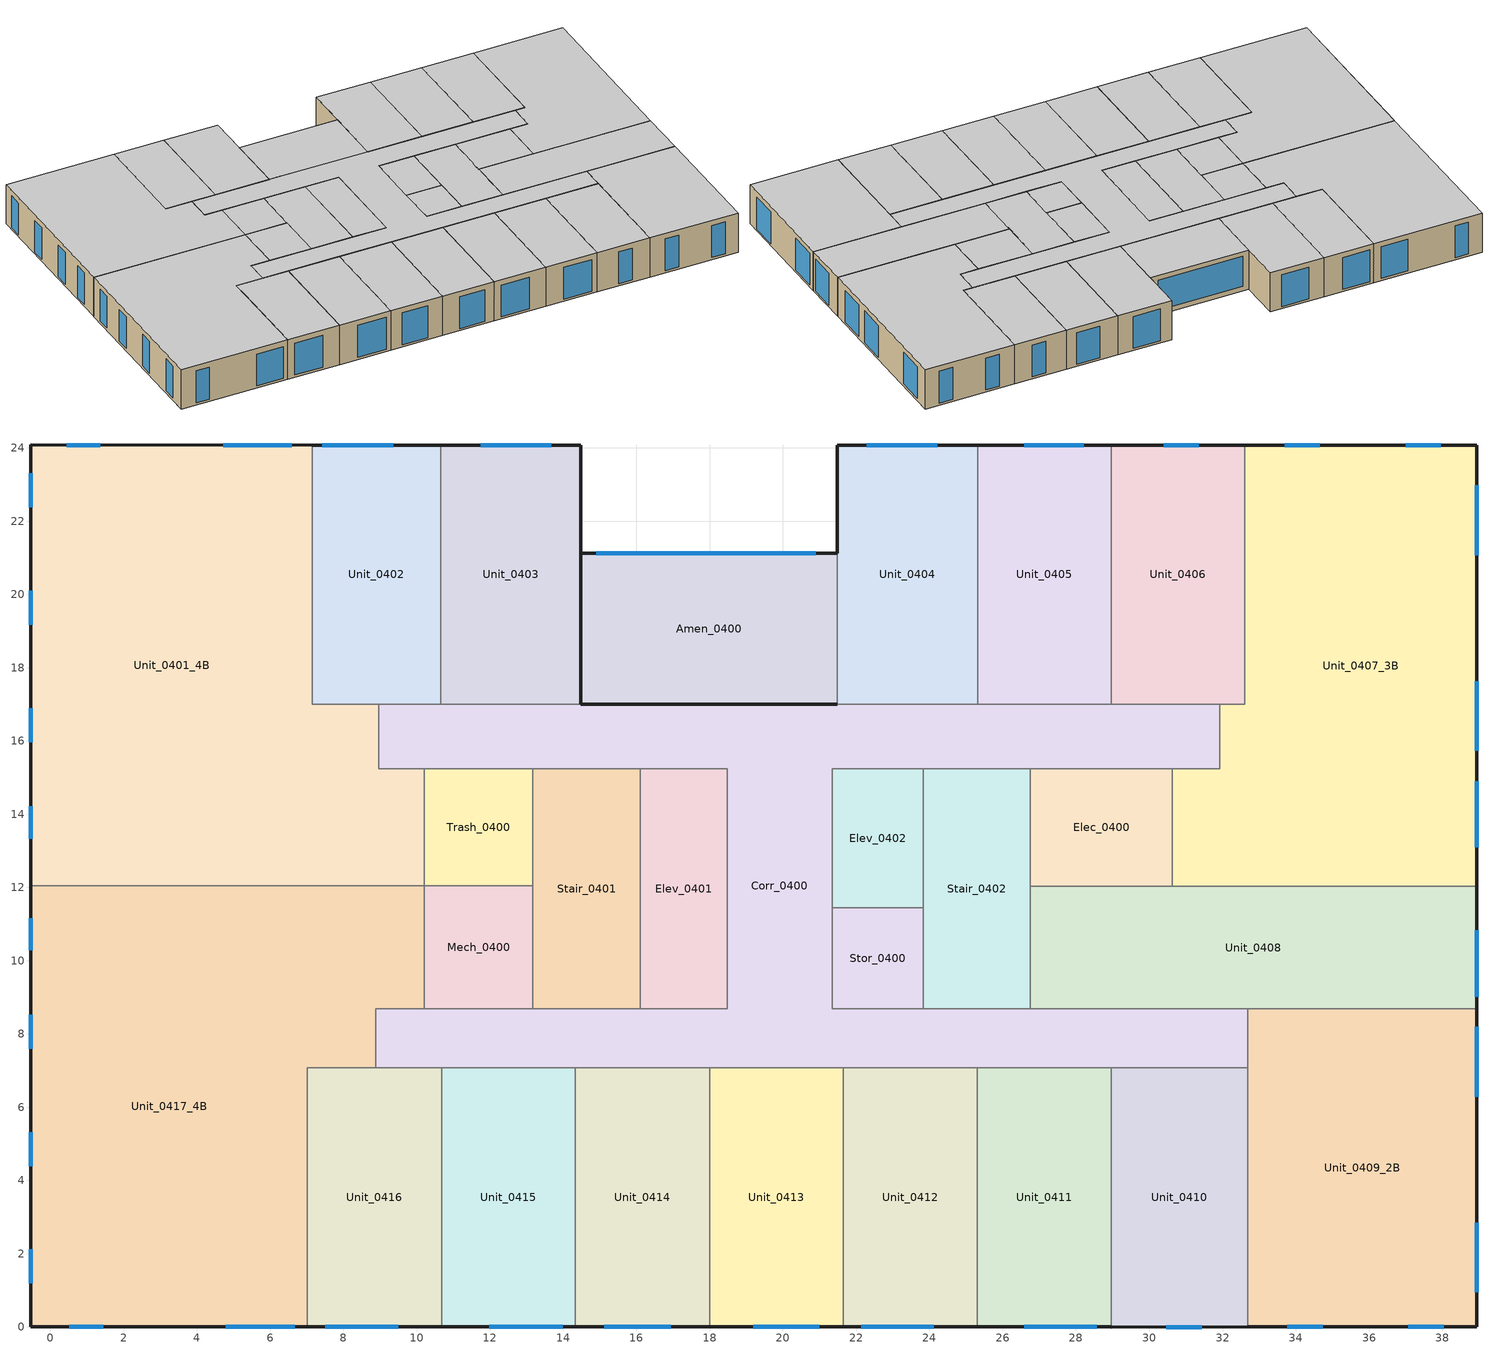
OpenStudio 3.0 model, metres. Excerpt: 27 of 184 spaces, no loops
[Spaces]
Mech_0400
 floor adiabatic (Interior Floor): 13.17,12.05 13.17,8.69 10.21,8.69 10.21,12.05 z11.4
 wall to Trash_0400: 13.17,12.05 10.21,12.05 z11.4:14.35
 wall to Stair_0401: 13.17,8.69 13.17,12.05 z11.4:14.35
 wall to Corr_0400: 10.21,8.69 13.17,8.69 z11.4:14.35
 wall to Unit_0417_4B: 10.21,12.05 10.21,8.69 z11.4:14.35
 ceiling adiabatic (Interior Ceiling): 10.21,8.69 13.17,8.69 13.17,12.05 10.21,12.05 z14.35
Stor_0400
 floor adiabatic (Interior Floor): 23.83,11.44 23.83,8.69 21.34,8.69 21.34,11.44 z11.4
 wall to Elev_0402: 23.83,11.44 21.34,11.44 z11.4:14.35
 wall to Stair_0402: 23.83,8.69 23.83,11.44 z11.4:14.35
 wall to Corr_0400: 21.34,11.44 21.34,8.69 23.83,8.69 z11.4:14.35
 ceiling adiabatic (Interior Ceiling): 23.83,8.69 23.83,11.44 21.34,11.44 21.34,8.69 z14.35
Unit_0413
 floor adiabatic (Interior Floor): 21.64,7.07 21.64,0 18,0 18,7.07 z11.4
 wall outside: 18,0 21.64,0 z11.4:14.35
 wall to Unit_0414: 18,7.07 18,0 z11.4:14.35
 wall to Corr_0400: 21.64,7.07 18,7.07 z11.4:14.35
 wall to Unit_0412: 21.64,0 21.64,7.07 z11.4:14.35
 window: 19.19,0 20.99,0 z11.57:13.96
 ceiling adiabatic (Interior Ceiling): 18,0 21.64,0 21.64,7.07 18,7.07 z14.35
Stair_0402
 floor adiabatic (Interior Floor): 26.75,15.25 26.75,8.69 23.83,8.69 23.83,15.25 z11.4
 wall to Elev_0402: 23.83,15.25 23.83,11.44 z11.4:14.35
 wall to Corr_0400: 26.75,15.25 23.83,15.25 / 23.83,8.69 26.75,8.69 z11.4:14.35
 wall to Elec_0400: 26.75,12.03 26.75,15.25 z11.4:14.35
 wall to Unit_0408: 26.75,8.69 26.75,11.48 26.75,12.03 z11.4:14.35
 ceiling adiabatic (Interior Ceiling): 26.75,8.69 26.75,15.25 23.83,15.25 23.83,8.69 z14.35
Unit_0414
 floor adiabatic (Interior Floor): 18,7.07 18,0 14.33,0 14.33,7.07 z11.4
 wall outside: 14.33,0 18,0 z11.4:14.35
 wall to Unit_0415: 14.33,7.07 14.33,0 z11.4:14.35
 wall to Corr_0400: 18,7.07 14.33,7.07 z11.4:14.35
 window: 15.12,0 16.93,0 z11.57:13.96
 ceiling adiabatic (Interior Ceiling): 14.33,0 18,0 18,7.07 14.33,7.07 z14.35
Unit_0409_2B
 floor adiabatic (Interior Floor): 38.94,8.69 38.94,0 32.69,0 32.69,8.69 z11.4
 wall outside: 32.69,0 38.94,0 38.94,8.69 z11.4:14.35
 wall to Corr_0400: 32.69,8.69 32.69,7.07 z11.4:14.35
 wall to Unit_0408: 38.94,8.69 32.69,8.69 z11.4:14.35
 wall to Unit_0410: 32.69,7.07 32.69,0 z11.4:14.35
 window: 38.94,6.29 38.94,8.19 / 38.94,0.95 38.94,2.85 / 33.77,0 34.73,0 / 37.08,0 38.03,0 z11.57:13.96
 ceiling adiabatic (Interior Ceiling): 38.94,0 38.94,8.69 32.69,8.69 32.69,0 z14.35
Unit_0410
 floor adiabatic (Interior Floor): 32.69,7.07 32.69,0 28.96,0 28.96,7.07 z11.4
 wall outside: 28.96,0 32.69,0 z11.4:14.35
 wall to Corr_0400: 32.69,7.07 28.96,7.07 z11.4:14.35
 wall to Unit_0411: 28.96,7.07 28.96,0 z11.4:14.35
 window: 30.47,0 31.43,0 z11.57:13.96
 ceiling adiabatic (Interior Ceiling): 28.96,0 32.69,0 32.69,7.07 28.96,7.07 z14.35
Elec_0400
 floor adiabatic (Interior Floor): 30.63,15.25 30.63,12.03 26.75,12.03 26.75,15.25 z11.4
 wall to Corr_0400: 30.63,15.25 26.75,15.25 z11.4:14.35
 wall to Unit_0407_3B: 30.63,12.03 30.63,15.25 z11.4:14.35
 wall to Unit_0408: 26.75,12.03 30.63,12.03 z11.4:14.35
 ceiling adiabatic (Interior Ceiling): 30.63,12.03 30.63,15.25 26.75,15.25 26.75,12.03 z14.35
Unit_0411
 floor adiabatic (Interior Floor): 28.96,7.07 28.96,0 25.3,0 25.3,7.07 z11.4
 wall outside: 25.3,0 28.96,0 z11.4:14.35
 wall to Unit_0412: 25.3,7.07 25.3,0 z11.4:14.35
 wall to Corr_0400: 28.96,7.07 25.3,7.07 z11.4:14.35
 window: 26.59,0 28.57,0 z11.57:13.96
 ceiling adiabatic (Interior Ceiling): 28.96,0 28.96,7.07 25.3,7.07 25.3,0 z14.35
Unit_0402
 floor adiabatic (Interior Floor): 10.66,24.08 10.66,17.01 7.15,17.01 7.15,24.08 z11.4
 wall outside: 10.66,24.08 7.15,24.08 z11.4:14.35
 wall to Unit_0403: 10.66,17.01 10.66,17.07 10.66,24.08 z11.4:14.35
 wall to Corr_0400: 8.97,17.01 10.66,17.01 z11.4:14.35
 wall to Unit_0401_4B: 7.15,24.08 7.15,17.01 8.97,17.01 z11.4:14.35
 window: 9.35,24.08 7.43,24.08 z11.57:13.96
 ceiling adiabatic (Interior Ceiling): 10.66,17.01 10.66,24.08 7.15,24.08 7.15,17.01 z14.35
Unit_0406
 floor adiabatic (Interior Floor): 32.61,24.08 32.61,17.01 28.96,17.01 28.96,24.08 z11.4
 wall outside: 32.61,24.08 28.96,24.08 z11.4:14.35
 wall to Unit_0407_3B: 31.92,17.01 32.61,17.01 32.61,24.08 z11.4:14.35
 wall to Corr_0400: 28.96,17.01 31.92,17.01 z11.4:14.35
 wall to Unit_0405: 28.96,24.08 28.96,17.01 z11.4:14.35
 window: 31.35,24.08 30.39,24.08 z11.57:13.96
 ceiling adiabatic (Interior Ceiling): 32.61,17.01 32.61,24.08 28.96,24.08 28.96,17.01 z14.35
Corr_0400
 floor adiabatic (Interior Floor): 31.92,17.01 31.92,15.25 21.34,15.25 21.34,8.69 32.69,8.69 32.69,7.07 8.88,7.07 8.88,8.69 18.48,8.69 18.48,15.24 8.97,15.24 8.97,17.01 z11.4
 wall outside: 21.48,17.01 14.48,17.01 z11.41:14.35
 wall to Unit_0412: 21.64,7.07 25.3,7.07 z11.4:14.35
 wall to Unit_0415: 10.68,7.07 14.33,7.07 z11.4:14.35
 wall to Unit_0416: 8.88,7.07 10.68,7.07 z11.4:14.35
 wall to Unit_0417_4B: 10.21,8.69 8.88,8.69 8.88,7.07 z11.4:14.35
 wall to Stair_0401: 16.1,8.69 13.17,8.69 / 13.17,15.24 16.1,15.24 z11.4:14.35
 wall to Elev_0401: 16.1,15.24 18.48,15.24 18.48,8.69 16.1,8.69 z11.4:14.35
 wall to Trash_0400: 10.21,15.24 13.17,15.24 z11.4:14.35
 wall to Unit_0401_4B: 8.97,17.01 8.97,15.24 10.21,15.24 z11.4:14.35
 wall to Unit_0403: 14.48,17.01 10.66,17.01 z11.4:14.35
 wall to Unit_0404: 25.31,17.01 21.48,17.01 z11.4:14.35
 wall to Unit_0405: 28.96,17.01 25.31,17.01 z11.4:14.35
 wall to Unit_0407_3B: 30.63,15.25 31.92,15.25 31.92,17.01 z11.4:14.35
 wall to Elev_0402: 21.34,11.44 21.34,15.25 23.83,15.25 z11.4:14.35
 wall to Unit_0408: 32.69,8.69 26.75,8.69 z11.4:14.35
 ceiling adiabatic (Interior Ceiling): 32.69,7.07 32.69,8.69 21.34,8.69 21.34,15.25 31.92,15.25 31.92,17.01 8.97,17.01 8.97,15.24 18.48,15.24 18.48,8.69 8.88,8.69 8.88,7.07 z14.35
Unit_0407_3B
 floor adiabatic (Interior Floor): 38.94,24.08 38.94,12.03 30.63,12.03 30.63,15.25 31.92,15.25 31.92,17.01 32.61,17.01 32.61,24.08 z11.4
 wall outside: 38.94,12.03 38.94,24.08 32.61,24.08 z11.4:14.35
 wall to Unit_0408: 30.63,12.03 32.79,12.03 38.94,12.03 z11.4:14.35
 window: 38.94,13.09 38.94,14.9 / 38.94,15.73 38.94,17.63 / 38.94,21.07 38.94,22.98 / 37.96,24.08 37,24.08 / 34.65,24.08 33.7,24.08 z11.57:13.96
 ceiling adiabatic (Interior Ceiling): 38.94,12.03 38.94,24.08 32.61,24.08 32.61,17.01 31.92,17.01 31.92,15.25 30.63,15.25 30.63,12.03 z14.35
Elev_0402
 floor adiabatic (Interior Floor): 23.83,15.25 23.83,11.44 21.34,11.44 21.34,15.25 z11.4
 ceiling adiabatic (Interior Ceiling): 23.83,11.44 23.83,15.25 21.34,15.25 21.34,11.44 z14.35
Unit_0412
 floor adiabatic (Interior Floor): 25.3,7.07 25.3,0 21.64,0 21.64,7.07 z11.4
 wall outside: 21.64,0 25.3,0 z11.4:14.35
 window: 22.14,0 24.12,0 z11.57:13.96
 ceiling adiabatic (Interior Ceiling): 25.3,0 25.3,7.07 21.64,7.07 21.64,0 z14.35
Stair_0401
 floor adiabatic (Interior Floor): 16.1,15.24 16.1,8.69 13.17,8.69 13.17,15.24 z11.4
 wall to Trash_0400: 13.17,15.24 13.17,12.05 z11.4:14.35
 wall to Elev_0401: 16.1,8.69 16.1,15.24 z11.4:14.35
 ceiling adiabatic (Interior Ceiling): 13.17,8.69 16.1,8.69 16.1,15.24 13.17,15.24 z14.35
Unit_0403
 floor adiabatic (Interior Floor): 10.66,24.08 14.48,24.08 14.48,17.01 10.66,17.01 z11.4
 wall outside: 14.48,21.13 14.48,24.08 10.66,24.08 z11.4:14.35; 14.48,17.01 14.48,21.13 z11.4:11.41
 wall to Amen_0400: 14.48,17.01 14.48,21.13 z11.41:14.35
 window: 13.68,24.08 11.75,24.08 z11.57:13.96
 ceiling adiabatic (Interior Ceiling): 14.48,17.01 14.48,24.08 10.66,24.08 10.66,17.01 z14.35
Unit_0401_4B
 floor adiabatic (Interior Floor): -0.53,24.08 7.15,24.08 7.15,17.01 8.97,17.01 8.97,15.24 10.21,15.24 10.21,12.05 -0.53,12.05 z11.4
 wall outside: 7.15,24.08 -0.53,24.08 -0.53,12.05 z11.4:14.35
 wall to Trash_0400: 10.21,12.05 10.21,15.24 z11.4:14.35
 wall to Unit_0417_4B: -0.53,12.05 10.21,12.05 z11.4:14.35
 window (SEC-2015 Glazing - Fixed Metal Frame - N): -0.53,23.31 -0.53,22.38 / -0.53,20.1 -0.53,19.18 / -0.53,16.9 -0.53,15.97 / -0.53,14.22 -0.53,13.34 z11.57:13.96
 window: 6.6,24.08 4.72,24.08 / 1.36,24.08 0.44,24.08 z11.57:13.96
 ceiling adiabatic (Interior Ceiling): 10.21,12.05 10.21,15.24 8.97,15.24 8.97,17.01 7.15,17.01 7.15,24.08 -0.53,24.08 -0.53,12.05 z14.35
Unit_0408
 floor adiabatic (Interior Floor): 38.94,12.03 38.94,8.69 26.75,8.69 26.75,12.03 z11.4
 wall outside: 38.94,8.69 38.94,12.03 z11.4:14.35
 window: 38.94,9.02 38.94,10.83 z11.57:13.96
 ceiling adiabatic (Interior Ceiling): 38.94,8.69 38.94,12.03 26.75,12.03 26.75,8.69 z14.35
Unit_0404
 floor adiabatic (Interior Floor): 21.48,24.08 25.31,24.08 25.31,17.01 21.48,17.01 z11.4
 wall outside: 25.31,24.08 21.48,24.08 21.48,21.13 z11.4:14.35
 wall to Unit_0405: 25.31,17.01 25.31,17.07 25.31,24.08 z11.4:14.35
 wall to Amen_0400: 21.48,21.13 21.48,17.01 z11.4:14.35
 window: 24.21,24.08 22.29,24.08 z11.57:13.96
 ceiling adiabatic (Interior Ceiling): 25.31,17.01 25.31,24.08 21.48,24.08 21.48,17.01 z14.35
Elev_0401
 floor adiabatic (Interior Floor): 18.48,15.24 18.48,8.69 16.1,8.69 16.1,15.24 z11.4
 ceiling adiabatic (Interior Ceiling): 16.1,8.69 18.48,8.69 18.48,15.24 16.1,15.24 z14.35
Unit_0405
 floor adiabatic (Interior Floor): 28.96,24.08 28.96,17.01 25.31,17.01 25.31,24.08 z11.4
 wall outside: 28.96,24.08 25.31,24.08 z11.4:14.35
 window: 28.2,24.08 26.59,24.08 z11.57:13.96
 ceiling adiabatic (Interior Ceiling): 28.96,17.01 28.96,24.08 25.31,24.08 25.31,17.01 z14.35
Trash_0400
 floor adiabatic (Interior Floor): 13.17,15.24 13.17,12.05 10.21,12.05 10.21,15.24 z11.4
 ceiling adiabatic (Interior Ceiling): 13.17,12.05 13.17,15.24 10.21,15.24 10.21,12.05 z14.35
Unit_0415
 floor adiabatic (Interior Floor): 14.33,7.07 14.33,0 10.68,0 10.68,7.07 z11.4
 wall outside: 10.68,0 14.33,0 z11.4:14.35
 wall to Unit_0416: 10.68,7.07 10.68,0 z11.4:14.35
 window: 11.99,0 13.98,0 z11.57:13.96
 ceiling adiabatic (Interior Ceiling): 14.33,0 14.33,7.07 10.68,7.07 10.68,0 z14.35
Unit_0416
 floor adiabatic (Interior Floor): 10.68,7.07 10.68,0 7.01,0 7.01,7.07 z11.4
 wall outside: 7.01,0 10.68,0 z11.4:14.35
 wall to Unit_0417_4B: 8.88,7.07 7.01,7.07 7.01,5.98 7.01,0 z11.4:14.35
 window: 7.51,0 9.5,0 z11.57:13.96
 ceiling adiabatic (Interior Ceiling): 10.68,0 10.68,7.07 7.01,7.07 7.01,0 z14.35
Unit_0417_4B
 floor adiabatic (Interior Floor): 10.21,12.05 10.21,8.69 8.88,8.69 8.88,7.07 7.01,7.07 7.01,0 -0.53,0 -0.53,12.05 z11.4
 wall outside: -0.53,12.05 -0.53,12.04 -0.53,0 7.01,0 z11.4:14.35
 window: 4.79,0 6.67,0 / 0.52,0 1.44,0 z11.57:13.96
 window (SEC-2015 Glazing - Fixed Metal Frame - N): -0.53,11.16 -0.53,10.28 / -0.53,8.53 -0.53,7.6 / -0.53,5.32 -0.53,4.39 / -0.53,2.12 -0.53,1.19 z11.57:13.96
 ceiling adiabatic (Interior Ceiling): 7.01,0 7.01,7.07 8.88,7.07 8.88,8.69 10.21,8.69 10.21,12.05 -0.53,12.05 -0.53,0 z14.35
Amen_0400
 floor adiabatic (Interior Floor): 21.48,21.13 21.48,17.01 14.48,17.01 14.48,21.13 z11.4
 wall outside: 21.48,21.13 14.48,21.13 z11.4:14.35
 window: 20.9,21.13 14.91,21.13 z11.74:14
 ceiling adiabatic (Interior Ceiling): 21.48,17.01 21.48,21.13 14.48,21.13 14.48,17.01 z14.35
[Building]
B45_SRD: North Axis {deg}=90; Space Type=SEC2015-MF-Residential_1B; Default Construction Set=SRD; Default Schedule Set=SEC2015-MF-RESIDENTIAL-SCH-SET
[Site]
SEATTLE: Latitude {deg}=47.45; Longitude {deg}=-122.3; Time Zone {hr}=-8; Elevation {m}=122
[ClimateZones]
Climate Zone Institution Name 1=ASHRAE; Climate Zone Document Name 1=ANSI/ASHRAE Standard 169; Climate Zone Document Year 1=2006; Climate Zone Value 1=4C; Climate Zone Institution Name 2=CEC; Climate Zone Document Name 2=California Climate Zone Descriptions; Climate Zone Document Year 2=1995
[SizingPeriod:DesignDay] Barometric Pressure {Pa}=99868; Sky Clearness=0; Rain Indicator=0; Snow Indicator=0; Day of Month=21; Daylight Saving Time Indicator=0; Humidity Indicating Type=Wetbulb; Dry-Bulb Temperature Range Modifier Type=DefaultMultipliers
Name | Maximum Dry-Bulb Temperature {C} | Daily Dry-Bulb Temperature Range {deltaC} | Humidity Indicating Conditions at Maximum Dry-Bulb | Wind Speed {m/s} | Wind Direction {deg} | Month | Day Type | Solar Model Indicator | ASHRAE Taub | ASHRAE Taud
SEATTLE Ann Htg 99.6% Condns DB | -4.2 | 0 | -4.2 | 4.3 | 20 | 12 | WinterDesignDay | ASHRAEClearSky
SEATTLE Ann Clg .4% Condns DB=>MWB | 29.4 | 10.4 | 18.3 | 4.2 | 350 | 8 | SummerDesignDay | ASHRAETau | 0.352 | 2.561
[Construction]
Interior Floor: F16 Acoustic tile, F05 Ceiling air space resistance, M11 100mm lightweight concrete
Interior Wall: G01a 19mm gypsum board, F04 Wall air space resistance, G01a 19mm gypsum board
Interior Ceiling: M11 100mm lightweight concrete, F05 Ceiling air space resistance, F16 Acoustic tile
SEC-2015 Opaque Door- Swinging: SEC-2015 Opaque Door- Swinging - Material
SEC-2015 Comm Group R ExtRoof IEAD: Roof Membrane, IEAD Roof Insulation R-36.7 IP, Metal Decking
SEC-2015 Comm Group R Exposed Floor Mass: CP02 CARPET PAD 2, MAT-CC05 8 HW CONCRETE, Floor Insulation R-30 IP
SEC-2015 Glazed Door - SEW: SEC-2015 Glazed Door - SEW - Material
SEC-2015 Glazing - Fixed Metal Frame - SEW: SEC-2015 Glazing - Fixed Metal Frame - SEW - Material
SEC-2015 Opaque Door- NonSwinging: SEC-2015 Opaque Door- NonSwinging - Material
SEC-2015 Glazing - Fixed Metal Frame - N: SEC-2015 Glazing - Fixed Metal Frame - N - Material
SEC-2015 Comm Group R AG ExtWall SteelFrame: R-19 + R-8.5 CI: Stucco - 7/8 inch, 5/8 in. Gypsum Board, R-9.77 CI, R-19 Cavity (R-7.1 eff), 5/8 in. Gypsum Board
[Material:NoMass]
Name | Roughness | Thermal Resistance {m2-K/W} | Thermal Absorptance | Solar Absorptance | Visible Absorptance
CP02 CARPET PAD 2 | VeryRough | 0.21648 | 0.9 | 0.7 | 0.8
SEC-2015 Opaque Door- Swinging - Material | Smooth | 0.475497
SEC-2015 Opaque Door- NonSwinging - Material | Smooth | 0.517764
[Material]
Name | Roughness | Thickness {m} | Conductivity {W/m-K} | Density {kg/m3} | Specific Heat {J/kg-K} | Thermal Absorptance | Solar Absorptance | Visible Absorptance
Roof Membrane | VeryRough | 0.0095 | 0.16 | 1121.29 | 1460 | 0.9 | 0.7 | 0.7
Metal Decking | MediumSmooth | 0.0015 | 45.006 | 7680 | 418.4 | 0.9 | 0.6 | 0.6
F16 Acoustic tile | MediumSmooth | 0.0191 | 0.06 | 368 | 590 | 0.9 | 0.3 | 0.3
M11 100mm lightweight concrete | MediumRough | 0.1016 | 0.53 | 1280 | 840 | 0.9 | 0.5 | 0.5
G01a 19mm gypsum board | MediumSmooth | 0.019 | 0.16 | 800 | 1090 | 0.9 | 0.4 | 0.4
5/8 in. Gypsum Board | MediumSmooth | 0.0159 | 0.16 | 800 | 1090 | 0.9 | 0.7 | 0.7
IEAD Roof Insulation R-36.7 IP | MediumRough | 0.316696 | 0.049 | 265 | 836.8 | 0.9 | 0.7 | 0.7
MAT-CC05 8 HW CONCRETE | Rough | 0.20321 | 1.311 | 2240 | 836.8 | 0.9 | 0.7 | 0.7
Floor Insulation R-30 IP | MediumRough | 0.237749 | 0.045 | 265 | 836.8 | 0.9 | 0.7 | 0.7
Stucco - 7/8 inch | Smooth | 0.022352 | 0.701106 | 1855.1 | 837.36
R-19 Cavity (R-7.1 eff) | MediumSmooth | 0.0287823 | 0.0230188 | 16.0185 | 1130.436 | 0.9
R-9.77 CI | MediumSmooth | 0.0396151 | 0.0230188 | 16.0185 | 1130.436
[Material:AirGap]
Name | Thermal Resistance {m2-K/W}
F05 Ceiling air space resistance | 0.18
F04 Wall air space resistance | 0.15
[WindowMaterial:Blind]
Window Material Blind 1: Slat Width {m}=0.025; Slat Separation {m}=0.01875; Front Side Slat Beam Solar Reflectance=0.5; Back Side Slat Beam Solar Reflectance=0.5; Front Side Slat Diffuse Solar Reflectance=0.5; Back Side Slat Diffuse Solar Reflectance=0.5; Slat Beam Visible Transmittance=0
[WindowMaterial:SimpleGlazingSystem] Visible Transmittance=0.6
Name | U-Factor {W/m2-K} | Solar Heat Gain Coefficient
SEC-2015 Glazed Door - SEW - Material | 3.40696 | 0.35
SEC-2015 Glazing - Fixed Metal Frame - SEW - Material | 2.15774 | 0.35
SEC-2015 Glazing - Fixed Metal Frame - N - Material | 2.15774 | 0.53
[Construction:FfactorGroundFloor]
SEC-2015 Comm Group R Slab-On-Ground: F-Factor {W/m-K}=0.934597; Area {m2}=88.9082; PerimeterExposed {m}=40.2336
[DefaultSurfaceConstructions]
Name | Floor Construction | Wall Construction | Roof Ceiling Construction
Default Surface Constructions 27 | Interior Floor | Interior Wall | Interior Ceiling
Default Surface Constructions 28 | SEC-2015 Comm Group R Slab-On-Ground
Default Surface Constructions 22 adj ext wall insulation adj ext wall insulation adj ext wall insulation adj ext wall insulation adj ext wall insulation adj ext wall insulation adj ext wall insulation adj ext wall insulation adj ext wall insulation adj ext wall insulation adj ext wall insulation adj ext wall insulation adj ext wall insulation adj ext wall insulation adj ext wall insulation adj ext wall insulation adj ext wall insulation adj ext wall insulation adj ext wall insulation adj ext wall insulation adj ext wall insulation | SEC-2015 Comm Group R Exposed Floor Mass | SEC-2015 Comm Group R AG ExtWall SteelFrame: R-19 + R-8.5 CI | SEC-2015 Comm Group R ExtRoof IEAD
[DefaultSubSurfaceConstructions]
Name | Fixed Window Construction | Door Construction | Glass Door Construction | Overhead Door Construction
Default Sub Surface Constructions 19 | SEC-2015 Glazing - Fixed Metal Frame - SEW | SEC-2015 Opaque Door- Swinging | SEC-2015 Glazed Door - SEW | SEC-2015 Opaque Door- NonSwinging
Default Sub Surface Constructions 20
[DefaultConstructionSet]
SRD: Default Exterior Surface Constructions=Default Surface Constructions 22 adj ext wall insulation adj ext wall insulation adj ext wall insulation adj ext wall insulation adj ext wall insulation adj ext wall insulation adj ext wall insulation adj ext wall insulation adj ext wall insulation adj ext wall insulation adj ext wall insulation adj ext wall insulation adj ext wall insulation adj ext wall insulation adj ext wall insulation adj ext wall insulation adj ext wall insulation adj ext wall insulation adj ext wall insulation adj ext wall insulation adj ext wall insulation; Default Interior Surface Constructions=Default Surface Constructions 27; Default Ground Contact Surface Constructions=Default Surface Constructions 28; Default Exterior SubSurface Constructions=Default Sub Surface Constructions 19; Default Interior SubSurface Constructions=Default Sub Surface Constructions 20
[Lights:Definition] Design Level Calculation Method=Watts/Area
Name | Watts per Space Floor Area {W/m2} | Fraction Radiant
Amenity Lights Definition | 5.59723 | 1
Stair Lights Definition | 5.38196
Storage Lights Definition | 4.84376
Elec/Mech Lights Definition | 7.31946 | 1
Apartment Lights Definition | 2.90626 | 1
Corridor Lights Definition | 5.16668 | 1
[DesignSpecification:OutdoorAir] Outdoor Air Method=Maximum
Name | Outdoor Air Flow per Person {m3/s-person} | Outdoor Air Flow per Floor Area {m3/s-m2} | Outdoor Air Flow Rate {m3/s} | Outdoor Air Flow Air Changes per Hour {1/hr}
SEC-2015 MF-Apartment Ventilation-1B | 0 | 0 | 0.0141584
SEC-2015 MF-Amenity Ventilation | 0.00235974 | 0.0006096
SEC-2015 MF-Elec/MechRoom Ventilation; SEC-2015 MF-Stair Ventilation |  | 0.0003048
SEC-2015 MF-Storage Ventilation |  | 0.0006096
SEC-2015 MF-Apartment Ventilation-2B | 0 | 0 | 0.0259571
SEC-2015 MF-Apartment Ventilation-3B |  | 0 | 0.0259571 | 0
SEC-2015 MF-Apartment Ventilation-4B |  | 0 | 0.0353961 | 0
[ThermostatSetpoint:DualSetpoint]
Name | Heating Setpoint Temperature Schedule | Cooling Setpoint Temperature Schedule
Thermostat Setpoint Dual Setpoint 2 | SEC2015-MF-Amenity_HtgSetp | SEC2015-MF-Amenity_ClgSetp
Thermostat Setpoint Dual Setpoint 10 | SEC2015-MF-Corridor_HtgSetp | SEC2015-MF-Corridor_ClgSetp
Thermostat Setpoint Dual Setpoint 27; Thermostat Setpoint Dual Setpoint 28; Thermostat Setpoint Dual Setpoint 47; Thermostat Setpoint Dual Setpoint 61; Thermostat Setpoint Dual Setpoint 62; Thermostat Setpoint Dual Setpoint 76; Thermostat Setpoint Dual Setpoint 82; Thermostat Setpoint Dual Setpoint 155
Thermostat Setpoint Dual Setpoint 121; Thermostat Setpoint Dual Setpoint 122; Thermostat Setpoint Dual Setpoint 123; Thermostat Setpoint Dual Setpoint 124; Thermostat Setpoint Dual Setpoint 125; Thermostat Setpoint Dual Setpoint 126; Thermostat Setpoint Dual Setpoint 127; Thermostat Setpoint Dual Setpoint 128; Thermostat Setpoint Dual Setpoint 129; Thermostat Setpoint Dual Setpoint 130; Thermostat Setpoint Dual Setpoint 131; Thermostat Setpoint Dual Setpoint 132; Thermostat Setpoint Dual Setpoint 133; Thermostat Setpoint Dual Setpoint 134; Thermostat Setpoint Dual Setpoint 135; Thermostat Setpoint Dual Setpoint 136; Thermostat Setpoint Dual Setpoint 137 | SEC2015-MF-Apartment_HtgSetp | SEC2015-MF-Apartment_ClgSetp
[People:Definition] Fraction Radiant=0.3
Name | Number of People Calculation Method | Number of People {people} | People per Space Floor Area {person/m2}
Apartment 1BR People Definition | People | 1
Apartment 2BR People Definition | People | 2
Apartment 3BR People Definition | People | 3
Amenity People Definition | People/Area |  | 0.107639
Apartment 4BR People Definition | People | 4
[ShadingControl]
Shading Control 1: Shading Type=InteriorBlind; Shading Device Material=Window Material Blind 1
[BuildingStory]
Building Story 04: Nominal Z Coordinate {m}=11.4056; Nominal Floor to Floor Height {m}=2.9464
[Space] Default Construction Set=SRD; Building Story=Building Story 04
Name | Space Type | Thermal Zone
Mech_0400 | SEC2015-MF-Elec/MechRoom | Thermal Zone: Mech_0400
Stor_0400 | SEC2015-MF-Storage | Thermal Zone: Stor_0400
Unit_0413 | SEC2015-MF-Residential_1B | Thermal Zone: Unit_0413
Stair_0402 | SEC2015-MF-Stair | Thermal Zone: Stair_0402
Unit_0414 | SEC2015-MF-Residential_1B | Thermal Zone: Unit_0414
Unit_0409_2B | SEC2015-MF-Residential_2B | Thermal Zone: Unit_0409_2B
Unit_0410 | SEC2015-MF-Residential_1B | Thermal Zone: Unit_0410
Elec_0400 | SEC2015-MF-Elec/MechRoom | Thermal Zone: Elec_0400
Unit_0411 | SEC2015-MF-Residential_1B | Thermal Zone: Unit_0411
Unit_0402 | SEC2015-MF-Residential_1B | Thermal Zone: Unit_0402
Unit_0406 | SEC2015-MF-Residential_1B | Thermal Zone: Unit_0406
Corr_0400 | SEC2015-MF-Coridor | Thermal Zone: Corr_0400
Unit_0407_3B | SEC2015-MF-Residential_3B | Thermal Zone: Unit_0407_3B
Elev_0402 | SEC2015-MF-Shaft | Thermal Zone: Elev_0402
Unit_0412 | SEC2015-MF-Residential_1B | Thermal Zone: Unit_0412
Stair_0401 | SEC2015-MF-Stair | Thermal Zone: Stair_0401
Unit_0403 | SEC2015-MF-Residential_1B | Thermal Zone: Unit_0403
Unit_0401_4B | SEC2015-MF-Residential_4B | Thermal Zone: Unit_0401_4B
Unit_0408 | SEC2015-MF-Residential_1B | Thermal Zone: Unit_0408
Unit_0404 | SEC2015-MF-Residential_1B | Thermal Zone: Unit_0404
Elev_0401 | SEC2015-MF-Shaft | Thermal Zone: Elev_0401
Unit_0405 | SEC2015-MF-Residential_1B | Thermal Zone: Unit_0405
Trash_0400 | SEC2015-MF-Storage | Thermal Zone: Trash_0400
Unit_0415 | SEC2015-MF-Residential_1B | Thermal Zone: Unit_0415
Unit_0416 | SEC2015-MF-Residential_1B | Thermal Zone: Unit_0416
Unit_0417_4B | SEC2015-MF-Residential_4B | Thermal Zone: Unit_0417_4B
Amen_0400 | SEC2015-MF-Amenity | Thermal Zone: Amen_0400
[SpaceType]
Name | Default Schedule Set | Design Specification Outdoor Air Object | Standards Building Type | Standards Space Type
SEC2015-MF-Residential_1B | SEC2015-MF-RESIDENTIAL-SCH-SET | SEC-2015 MF-Apartment Ventilation-1B | MidriseApartment | Apartment
SEC2015-MF-Coridor | SEC2015-MF-CORRIDOR-SCH-SET | SEC-2015 MF-Amenity Ventilation | MidriseApartment | Corridor
SEC2015-MF-Amenity | SEC2015-MF-AMENITY-SCH-SET | SEC-2015 MF-Amenity Ventilation | Office | BreakRoom
SEC2015-MF-Elec/MechRoom | SEC2015-MF-ELECMECH-SCH-SET | SEC-2015 MF-Elec/MechRoom Ventilation | Office | Elec/MechRoom
SEC2015-MF-Stair | SEC2015-MF-STAIR-SCH-SET | SEC-2015 MF-Stair Ventilation | Office | Stair
SEC2015-MF-Storage | SEC2015-MF-STORAGE-SCH-SET | SEC-2015 MF-Storage Ventilation | Office | Storage
SEC2015-MF-Shaft | SEC2015-MF-SHAFT-SCH-SET | SEC-2015 MF-Stair Ventilation | Office | Stair
SEC2015-MF-Residential_2B | SEC2015-MF-RESIDENTIAL-SCH-SET | SEC-2015 MF-Apartment Ventilation-2B | MidriseApartment | Apartment
SEC2015-MF-Residential_3B | SEC2015-MF-RESIDENTIAL-SCH-SET | SEC-2015 MF-Apartment Ventilation-3B | MidriseApartment | Apartment
SEC2015-MF-Residential_4B | SEC2015-MF-RESIDENTIAL-SCH-SET | SEC-2015 MF-Apartment Ventilation-4B | MidriseApartment | Apartment
[Lights] Fraction Replaceable=1
Name | Lights Definition | Space or SpaceType | Schedule
Apartment Lights | Apartment Lights Definition | SEC2015-MF-Residential_1B
90.1-2010 - MidriseApartment - Corridor Lights | Corridor Lights Definition | SEC2015-MF-Coridor
Amenity Lights | Amenity Lights Definition | SEC2015-MF-Amenity
Lights 2 | Stair Lights Definition | SEC2015-MF-Stair
Lights 3 | Storage Lights Definition | SEC2015-MF-Storage | MidriseApartment ElecMech Light
Lights 7 | Elec/Mech Lights Definition | SEC2015-MF-Elec/MechRoom
Apartment Lights 1 | Apartment Lights Definition | SEC2015-MF-Residential_2B
Apartment Lights 2 | Apartment Lights Definition | SEC2015-MF-Residential_3B
Apartment Lights 3 | Apartment Lights Definition | SEC2015-MF-Residential_4B
[People] Multiplier=1
Name | People Definition | Space or SpaceType
Apartment People | Apartment 1BR People Definition | SEC2015-MF-Residential_1B
Amenity People | Amenity People Definition | SEC2015-MF-Amenity
People 2 | Apartment 2BR People Definition | SEC2015-MF-Residential_2B
People 3 | Apartment 3BR People Definition | SEC2015-MF-Residential_3B
People 4 | Apartment 4BR People Definition | SEC2015-MF-Residential_4B
[SpaceInfiltration:DesignFlowRate]
Name | Design Flow Rate Calculation Method | Flow per Exterior Surface Area {m3/s-m2} | Space or SpaceType | Design Flow Rate {m3/s} | Air Changes per Hour {1/hr}
Apartment Infiltration | Flow/ExteriorArea | 0.001524
HighriseApartment Apartment Infiltration 1 | AirChanges/Hour | 0 | SEC2015-MF-Amenity | 0 | 0.11
HighriseApartment Apartment Infiltration 2 | AirChanges/Hour | 0 | SEC2015-MF-Coridor | 0 | 0.11
HighriseApartment Apartment Infiltration 3 | AirChanges/Hour | 0 | SEC2015-MF-Residential_1B | 0 | 0.11
HighriseApartment Apartment Infiltration 4 | AirChanges/Hour | 0 | SEC2015-MF-Elec/MechRoom | 0 | 0.11
HighriseApartment Apartment Infiltration 6 | AirChanges/Hour | 0 | SEC2015-MF-Stair | 0 | 0.11
HighriseApartment Apartment Infiltration 9 | AirChanges/Hour | 0 | SEC2015-MF-Storage | 0 | 0.11
HighriseApartment Apartment Infiltration 10 | AirChanges/Hour | 0 | SEC2015-MF-Shaft | 0 | 0.11
HighriseApartment Apartment Infiltration 12 | AirChanges/Hour | 0 | SEC2015-MF-Residential_4B | 0 | 0.11
HighriseApartment Apartment Infiltration 13 | AirChanges/Hour | 0 | SEC2015-MF-Residential_2B | 0 | 0.11
HighriseApartment Apartment Infiltration 14 | AirChanges/Hour | 0 | SEC2015-MF-Residential_3B | 0 | 0.11
[ElectricEquipment:Definition] Design Level Calculation Method=Watts/Area
Name | Watts per Space Floor Area {W/m2}
Apartment Electric Equipment Definition | 6.67362
Amenity Electric Equipment Definition | 8.18057
Elec/MechRoom Electric Equipment Definition | 2.90626
[ElectricEquipment]
Name | Electric Equipment Definition | Space or SpaceType
Apartment Electric Equipment | Apartment Electric Equipment Definition | SEC2015-MF-Residential_1B
Amenity Electric Equipment | Amenity Electric Equipment Definition | SEC2015-MF-Amenity
90.1-2010 - Office - Elec/MechRoom Electric Equipment | Elec/MechRoom Electric Equipment Definition | SEC2015-MF-Elec/MechRoom
Apartment Electric Equipment 1 | Apartment Electric Equipment Definition | SEC2015-MF-Residential_2B
Apartment Electric Equipment 2 | Apartment Electric Equipment Definition | SEC2015-MF-Residential_3B
Apartment Electric Equipment 3 | Apartment Electric Equipment Definition | SEC2015-MF-Residential_4B
[DefaultScheduleSet]
Name | Number of People Schedule | People Activity Level Schedule | Lighting Schedule | Electric Equipment Schedule | Infiltration Schedule
SEC2015-MF-RESIDENTIAL-SCH-SET | MidriseApartment Apartment Occ | MidriseApartment Activity | MidriseApartment Apartment Light | MidriseApartment Apartment Equip | MidriseApartment Infil (0.25)
SEC2015-MF-CORRIDOR-SCH-SET |  |  | Always On |  | MidriseApartment Infil (0.25)
SEC2015-MF-AMENITY-SCH-SET | MidriseApartment Apartment Occ | MidriseApartment Activity | MidriseApartment Common Light | MidriseApartment Common Equip | MidriseApartment Infil (0.25)
SEC2015-MF-ELECMECH-SCH-SET |  |  | MidriseApartment ElecMech Light | MidriseApartment Common Equip | Always On
SEC2015-MF-STAIR-SCH-SET |  |  | Always On |  | Always On
SEC2015-MF-STORAGE-SCH-SET |  |  | MidriseApartment Common Light | MidriseApartment Common Equip | Always On
SEC2015-MF-SHAFT-SCH-SET
[ThermalZone] Multiplier=6; Use Ideal Air Loads=Yes
Name | Thermostat
Thermal Zone: Stor_0400 | Thermostat Setpoint Dual Setpoint 76
Thermal Zone: Unit_0407_3B | Thermostat Setpoint Dual Setpoint 127
Thermal Zone: Unit_0413 | Thermostat Setpoint Dual Setpoint 133
Thermal Zone: Trash_0400 | Thermostat Setpoint Dual Setpoint 82
Thermal Zone: Unit_0402 | Thermostat Setpoint Dual Setpoint 122
Thermal Zone: Mech_0400 | Thermostat Setpoint Dual Setpoint 47
Thermal Zone: Unit_0415 | Thermostat Setpoint Dual Setpoint 135
Thermal Zone: Unit_0408 | Thermostat Setpoint Dual Setpoint 128
Thermal Zone: Unit_0405 | Thermostat Setpoint Dual Setpoint 125
Thermal Zone: Unit_0403 | Thermostat Setpoint Dual Setpoint 123
Thermal Zone: Unit_0406 | Thermostat Setpoint Dual Setpoint 126
Thermal Zone: Stair_0402 | Thermostat Setpoint Dual Setpoint 62
Thermal Zone: Unit_0414 | Thermostat Setpoint Dual Setpoint 134
Thermal Zone: Unit_0409_2B | Thermostat Setpoint Dual Setpoint 129
Thermal Zone: Unit_0410 | Thermostat Setpoint Dual Setpoint 130
Thermal Zone: Elec_0400 | Thermostat Setpoint Dual Setpoint 155
Thermal Zone: Unit_0411 | Thermostat Setpoint Dual Setpoint 131
Thermal Zone: Corr_0400 | Thermostat Setpoint Dual Setpoint 10
Thermal Zone: Unit_0417_4B | Thermostat Setpoint Dual Setpoint 137
Thermal Zone: Elev_0402 | Thermostat Setpoint Dual Setpoint 28
Thermal Zone: Unit_0412 | Thermostat Setpoint Dual Setpoint 132
Thermal Zone: Stair_0401 | Thermostat Setpoint Dual Setpoint 61
Thermal Zone: Unit_0401_4B | Thermostat Setpoint Dual Setpoint 121
Thermal Zone: Unit_0404 | Thermostat Setpoint Dual Setpoint 124
Thermal Zone: Elev_0401 | Thermostat Setpoint Dual Setpoint 27
Thermal Zone: Unit_0416 | Thermostat Setpoint Dual Setpoint 136
Thermal Zone: Amen_0400 | Thermostat Setpoint Dual Setpoint 2
[Exterior:Lights:Definition]
Name | Design Level {W}
Exterior Lights Definition | 6565
Exterior Lights Definition 2 | 0
[Exterior:Lights]
Name | Exterior Lights Definition | Schedule | Control Option
Exterior Lights | Exterior Lights Definition | Exterior Lighting Schedule | AstronomicalClock
Exterior Lights 1 | Exterior Lights Definition 2 | Always Off
[Schedule:Ruleset]
Name | Default Day Schedule | Summer Design Day Schedule | Winter Design Day Schedule
MidriseApartment Apartment Light | MidriseApartment Apartment Light Default Schedule | MidriseApartment Apartment Light Summer Design Day | MidriseApartment Apartment Light Winter Design Day
MidriseApartment Apartment Occ | MidriseApartment Apartment Occ Default Schedule | MidriseApartment Apartment Occ Summer Design Day | MidriseApartment Apartment Occ Winter Design Day
MidriseApartment Activity | MidriseApartment Activity Default Schedule | MidriseApartment Activity Summer Design Day | MidriseApartment Activity Winter Design Day
MidriseApartment Infil (0.25) | MidriseApartment Infil Default Schedule | MidriseApartment Infil Summer Design Day | MidriseApartment Infil Winter Design Day
MidriseApartment Apartment Equip | MidriseApartment Apartment Equip Default Schedule | MidriseApartment Apartment Equip Summer Design Day | MidriseApartment Apartment Equip Winter Design Day
SEC2015-MF-Apartment_HtgSetp | MidriseApartment Apartment HtgSetp Default Schedule | Schedule Day 5 | Schedule Day 4
SEC2015-MF-Apartment_ClgSetp | MidriseApartment Apartment ClgSetp Default Schedule | Schedule Day 3 | Schedule Day 2
SEC2015-MF-Corridor_HtgSetp | Schedule Day 1 | Schedule Day 8 | Schedule Day 7
SEC2015-MF-Corridor_ClgSetp | Schedule Day 6 | Schedule Day 11 | Schedule Day 10
Always On | Always On Default
MidriseApartment ElecMech Light | Schedule Day 9
MidriseApartment Common Equip | MidriseApartment Apartment Equip Default Schedule 2 | MidriseApartment Apartment Equip Summer Design Day 2 | MidriseApartment Apartment Equip Winter Design Day 1
MidriseApartment Common Light | MidriseApartment Apartment Light Default Schedule 1 | MidriseApartment Apartment Light Summer Design Day 1 | MidriseApartment Apartment Light Winter Design Day 1
SEC2015-MF-Amenity_ClgSetp | MidriseApartment Office ClgSetp Default Schedule 1 | MidriseApartment Office ClgSetp Summer Design Day 1 | MidriseApartment Office ClgSetp Winter Design Day 1
SEC2015-MF-Amenity_HtgSetp | MidriseApartment Office HtgSetp Default Schedule 1 | MidriseApartment Office HtgSetp Summer Design Day 1 | MidriseApartment Office HtgSetp Winter Design Day 1
Exterior Lighting Schedule | Always On Default 2
Always Off | Always On Default 3
[Schedule:Day]
MidriseApartment Apartment Light Default Schedule; MidriseApartment Apartment Light Summer Design Day; MidriseApartment Apartment Light Winter Design Day: 6, 0, 0.016, 7, 0, 0.077, 9, 0, 0.14, 12, 0, 0.108, 17, 0, 0.077, 18, 0, 0.108, 22, 0, 0.217, 23, 0, 0.186, 24, 0, 0.015
MidriseApartment Apartment Occ Default Schedule; MidriseApartment Apartment Occ Summer Design Day; MidriseApartment Apartment Occ Winter Design Day: 7, 0, 1, 8, 0, 0.85, 9, 0, 0.39, 16, 0, 0.25, 17, 0, 0.3, 18, 0, 0.52, 21, 0, 0.87, 24, 0, 1
MidriseApartment Activity Default Schedule; MidriseApartment Activity Summer Design Day; MidriseApartment Activity Winter Design Day: 24, 0, 120
MidriseApartment Infil Default Schedule: 24, 0, 0.25
MidriseApartment Infil Summer Design Day; MidriseApartment Infil Winter Design Day; Always On Default: 24, 0, 1
MidriseApartment Apartment Equip Default Schedule; MidriseApartment Apartment Equip Summer Design Day; MidriseApartment Apartment Equip Winter Design Day: 5, 0, 0.1, 6, 0, 0.2, 7, 0, 0.45, 8, 0, 0.55, 9, 0, 0.45, 16, 0, 0.1, 17, 0, 0.35, 18, 0, 0.6, 19, 0, 0.55, 20, 0, 0.5, 21, 0, 0.35, 22, 0, 0.3, 23, 0, 0.2, 24, 0, 0.1
MidriseApartment Apartment HtgSetp Default Schedule: 8, 0, 21.1, 23, 0, 22.2222, 24, 0, 21.1111
Schedule Day 5; Schedule Day 4: 24, 0, 21.1
MidriseApartment Apartment ClgSetp Default Schedule: 10, 0, 25.5556, 16, 0, 26.6667, 24, 0, 25.5556
Schedule Day 3; Schedule Day 2: 24, 0, 23.9
Schedule Day 1: 5, 0, 15.5556, 6, 0, 17.7778, 23, 0, 20, 24, 0, 15.5556
Schedule Day 8; Schedule Day 7; MidriseApartment Office HtgSetp Summer Design Day 1: 24, 0, 15.6
Schedule Day 6: 5, 0, 29.4444, 6, 0, 26.6667, 23, 0, 25.5556, 24, 0, 29.4444
Schedule Day 11; Schedule Day 10: 24, 0, 40
Schedule Day 9: 8, 0, 0, 18, 0, 0.2, 24, 0, 0
MidriseApartment Apartment Equip Default Schedule 2; MidriseApartment Apartment Equip Summer Design Day 2; MidriseApartment Apartment Equip Winter Design Day 1: 5, 0, 0.1, 6, 0, 0.3, 10, 0, 0.45, 18, 0, 0.3, 19, 0, 0.6, 20, 0, 0.8, 21, 0, 0.9, 22, 0, 0.8, 23, 0, 0.6, 24, 0, 0.3
MidriseApartment Apartment Light Default Schedule 1; MidriseApartment Apartment Light Summer Design Day 1; MidriseApartment Apartment Light Winter Design Day 1: 5, 0, 0.1, 6, 0, 0.3, 9, 0, 0.45, 18, 0, 0.3, 19, 0, 0.6, 20, 0, 0.8, 21, 0, 0.9, 22, 0, 0.8, 23, 0, 0.6, 24, 0, 0.3
MidriseApartment Office ClgSetp Default Schedule 1: 7, 0, 29.4444, 8, 0, 26.6667, 23, 0, 23.8889, 24, 0, 29.4
MidriseApartment Office ClgSetp Summer Design Day 1: 7, 0, 29.4, 8, 0, 26.7, 17, 0, 23.9, 18, 0, 26.7, 24, 0, 29.4
MidriseApartment Office ClgSetp Winter Design Day 1: 24, 0, 29.4
MidriseApartment Office HtgSetp Default Schedule 1: 7, 0, 15.5556, 8, 0, 18.3333, 23, 0, 21.1111, 24, 0, 15.6
MidriseApartment Office HtgSetp Winter Design Day 1: 7, 0, 15.6, 8, 0, 18.3, 17, 0, 21.1, 18, 0, 18.3, 24, 0, 15.6
Always On Default 2: 6, 0, 1, 18, 0, 0, 24, 0, 1
Always On Default 3: 24, 0, 0
